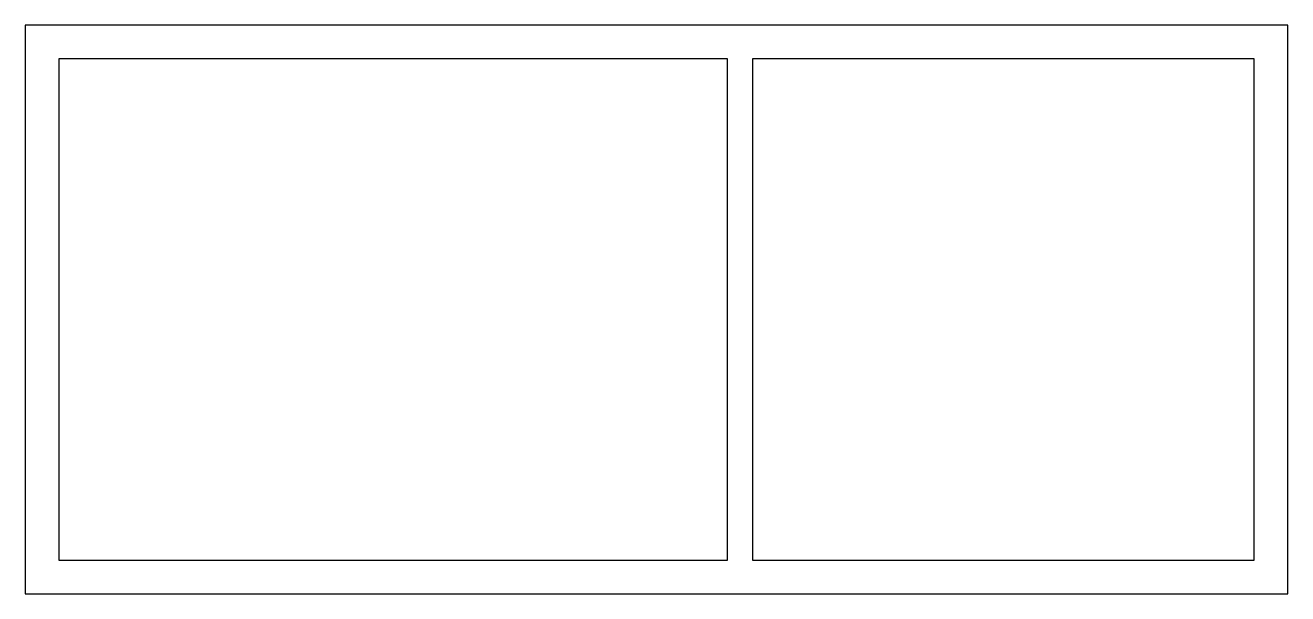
# Model space of a CAD drawing. Header units: millimetres. Extents: x -200 to 7350, y -200 to 3200.
import ezdxf

# ---------------------------------------------------------------- set-up
doc = ezdxf.new("R2010")
doc.units = ezdxf.units.MM
doc.layers.add('A-WALL', color=7, linetype='Continuous')

msp = doc.modelspace()

# ---------------------------------------------------------------- linework, layer by layer
at = {"layer": 'A-WALL'}
for points in [[(-200, -200), (7350, -200), (7350, 3200), (-200, 3200)], [(0, 0), (4000, 0), (4000, 3000), (0, 3000)], [(4150, 0), (7150, 0), (7150, 3000), (4150, 3000)]]:
    msp.add_lwpolyline(points, close=True, dxfattribs=at)

doc.saveas('drawing.dxf')
